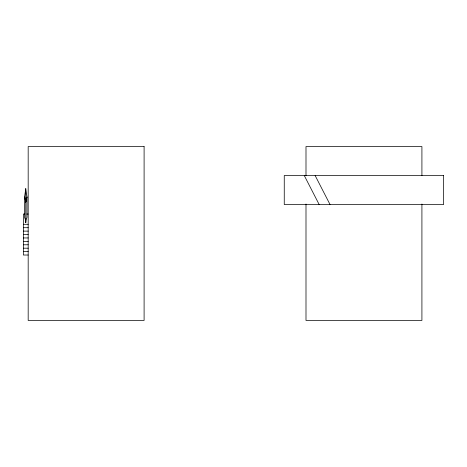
<?xml version="1.0" encoding="UTF-8"?>
<svg xmlns="http://www.w3.org/2000/svg" width="467" height="467" viewBox="0 0 467 467"><rect width="100%" height="100%" fill="white"/><g stroke="black" fill="none" stroke-linecap="round" stroke-linejoin="round"><path stroke-width="0.7" d="M25.767 188.639L24.558 196.963L24.558 217.459A22.492 15.901 0 0 1 25.767 222.578A22.492 15.901 0 0 1 26.975 217.459L26.975 196.963L25.767 188.639L25.767 222.578M24.728 214.044L23.35 214.044L23.35 255.023L28.178 255.023M26.8 214.044L28.178 214.044M23.35 224.288L28.178 224.288M23.35 227.703L28.178 227.703M23.35 231.118L28.178 231.118M23.35 234.533L28.178 234.533M23.35 237.948L28.178 237.948M23.35 241.363L28.178 241.363M23.35 244.778L28.178 244.778M23.35 248.193L28.178 248.193M23.35 251.608L28.178 251.608M315.137 175.539L330.029 204.523M304.268 175.539L319.159 204.523M421.917 175.662L421.917 146.562L305.996 146.562L305.996 175.662M421.917 204.032L421.917 320.438L305.996 320.438L305.996 204.032M24.92 197.792A22.492 15.901 0 0 0 24.558 196.963L25.767 202.088L26.975 196.963A22.492 15.901 0 0 0 26.45 198.212M25.224 198.638A22.492 15.901 0 0 1 25.457 199.491M25.685 200.787A22.492 15.901 0 0 1 25.767 202.088A22.492 15.901 0 0 1 25.843 200.787M25.901 200.355A22.492 15.901 0 0 1 26.181 199.065M144.099 146.562L28.178 146.562L28.178 320.438L144.099 320.438L144.099 146.562M443.65 175.539L284.257 175.539L284.257 204.523L443.65 204.523L443.65 175.539"/></g></svg>
